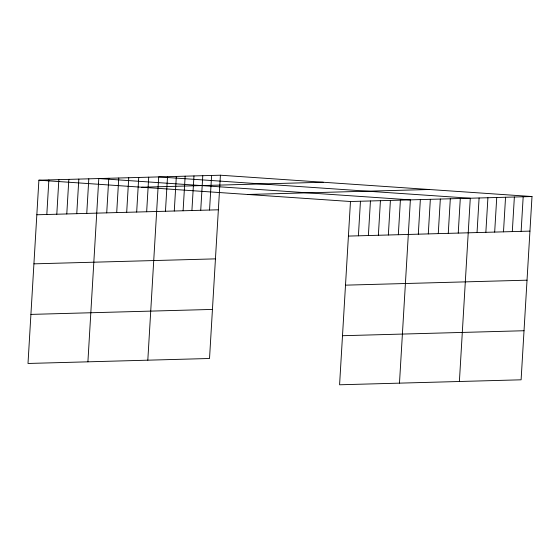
<?xml version="1.0" encoding="UTF-8"?>
<svg xmlns="http://www.w3.org/2000/svg" width="560" height="560" viewBox="0 0 560 560"><rect width="100%" height="100%" fill="white"/><g stroke="black" fill="none" stroke-linecap="round" stroke-linejoin="round"><path stroke-width="0.84" d="M220.416 175.217L38.892 180.194L28 363.468L209.531 358.491L220.416 175.217L532 196.532L521.108 379.806L339.584 384.783L350.469 201.509L532 196.532M46.816 214.501L48.874 179.921M56.805 214.228L58.856 179.648M66.787 213.955L68.838 179.375M76.769 213.682L78.827 179.095M86.758 213.409L88.809 178.822M87.906 361.823L98.791 178.549L410.375 199.864L399.483 383.138M106.722 212.863L108.78 178.276M116.704 212.583L118.762 178.003M126.693 212.31L128.744 177.73M136.675 212.037L138.733 177.457M146.657 211.764L148.715 177.184M147.812 360.185L158.697 176.911L470.281 198.226L459.389 381.5M165.459 211.253L167.517 176.666M174.279 211.008L176.33 176.428M183.099 210.77L185.15 176.183M191.912 210.525L193.97 175.945M200.732 210.28L202.783 175.7M209.545 210.042L211.603 175.455M358.4 235.816L360.451 201.236M368.382 235.543L370.44 200.963M378.364 235.27L380.422 200.69M388.353 234.997L390.404 200.417M398.335 234.724L400.393 200.137M418.306 234.178L420.357 199.591M428.288 233.905L430.346 199.318M438.27 233.632L440.328 199.045M448.259 233.352L450.31 198.772M458.241 233.079L460.292 198.499M477.043 232.568L479.094 197.981M485.856 232.323L487.914 197.743M494.676 232.085L496.734 197.498M503.496 231.84L505.547 197.26M512.309 231.602L514.367 197.015M521.129 231.357L523.18 196.777M141.708 187.229L323.239 182.252M247.646 194.474L429.177 189.497M36.834 214.774L218.365 209.797M348.418 236.089L529.942 231.119M33.922 263.844L215.446 258.867M345.499 285.159L527.03 280.182M30.912 314.398L212.443 309.421M342.496 335.713L524.027 330.736M38.892 180.194L350.469 201.509"/></g></svg>
